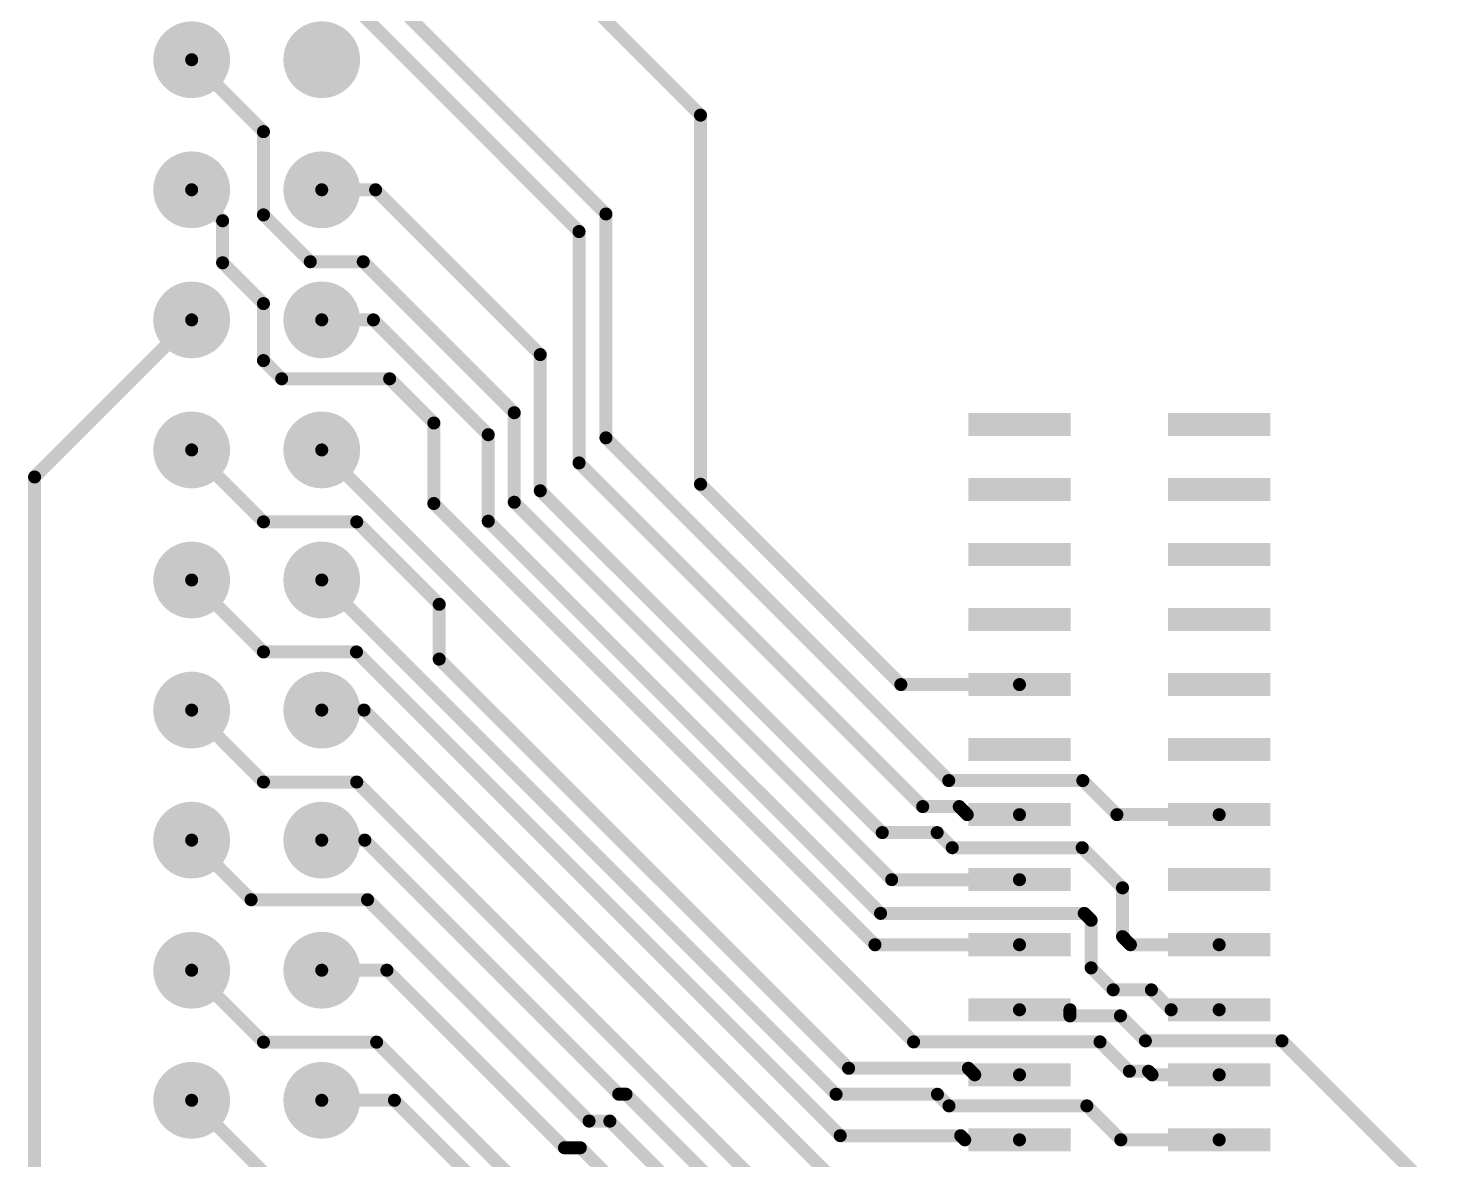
# Model space of a CAD drawing. Header units: inches. Extents: x 2.54 to 5.78, y 1.06 to 9.17.
# Drawn here: x 2.539 to 3.616, y 3.513 to 4.384 of the extents above; entities that cross this region are included whole.
import ezdxf

# ---------------------------------------------------------------- set-up
doc = ezdxf.new("R2010")
doc.units = ezdxf.units.IN
doc.header["$MEASUREMENT"] = 0
for name, color, linetype in [('Multi-Layer', 9, 'Continuous'), ('Pad Holes', 156, 'Continuous'), ('Top Layer', 1, 'Continuous')]:
    doc.layers.add(name, color=color, linetype=linetype)

# ---------------------------------------------------------------- blocks, each defined once
blk = doc.blocks.new('HDR2X20_11')
at = {"layer": 'Multi-Layer'}
h = blk.add_hatch(color=9, dxfattribs=at)
edge = h.paths.add_edge_path()
edge.add_arc((0.4, 0.1), 0.0295, 0, 360)
h = blk.add_hatch(color=9, dxfattribs=at)
edge = h.paths.add_edge_path()
edge.add_arc((0.5, 0.1), 0.0295, 0, 360)
h = blk.add_hatch(color=9, dxfattribs=at)
edge = h.paths.add_edge_path()
edge.add_arc((0.6, 0.1), 0.0295, 0, 360)
h = blk.add_hatch(color=9, dxfattribs=at)
edge = h.paths.add_edge_path()
edge.add_arc((0.7, 0.1), 0.0295, 0, 360)
h = blk.add_hatch(color=9, dxfattribs=at)
edge = h.paths.add_edge_path()
edge.add_arc((0.8, 0.1), 0.0295, 0, 360)
h = blk.add_hatch(color=9, dxfattribs=at)
edge = h.paths.add_edge_path()
edge.add_arc((0.9, 0.1), 0.0295, 0, 360)
h = blk.add_hatch(color=9, dxfattribs=at)
edge = h.paths.add_edge_path()
edge.add_arc((1, 0.1), 0.0295, 0, 360)
h = blk.add_hatch(color=9, dxfattribs=at)
edge = h.paths.add_edge_path()
edge.add_arc((1.1, 0.1), 0.0295, 0, 360)
h = blk.add_hatch(color=9, dxfattribs=at)
edge = h.paths.add_edge_path()
edge.add_arc((1.2, 0.1), 0.0295, 0, 360)
h = blk.add_hatch(color=9, dxfattribs=at)
edge = h.paths.add_edge_path()
edge.add_arc((0.4, 0), 0.0295, 0, 360)
h = blk.add_hatch(color=9, dxfattribs=at)
edge = h.paths.add_edge_path()
edge.add_arc((0.5, 0), 0.0295, 0, 360)
h = blk.add_hatch(color=9, dxfattribs=at)
edge = h.paths.add_edge_path()
edge.add_arc((0.6, 0), 0.0295, 0, 360)
h = blk.add_hatch(color=9, dxfattribs=at)
edge = h.paths.add_edge_path()
edge.add_arc((0.7, 0), 0.0295, 0, 360)
h = blk.add_hatch(color=9, dxfattribs=at)
edge = h.paths.add_edge_path()
edge.add_arc((0.8, 0), 0.0295, 0, 360)
h = blk.add_hatch(color=9, dxfattribs=at)
edge = h.paths.add_edge_path()
edge.add_arc((0.9, 0), 0.0295, 0, 360)
h = blk.add_hatch(color=9, dxfattribs=at)
edge = h.paths.add_edge_path()
edge.add_arc((1, 0), 0.0295, 0, 360)
h = blk.add_hatch(color=9, dxfattribs=at)
edge = h.paths.add_edge_path()
edge.add_arc((1.1, 0), 0.0295, 0, 360)
h = blk.add_hatch(color=9, dxfattribs=at)
edge = h.paths.add_edge_path()
edge.add_arc((1.2, 0), 0.0295, 0, 360)
at = {"layer": 'Pad Holes'}
h = blk.add_hatch(color=7, dxfattribs=at)
edge = h.paths.add_edge_path()
edge.add_arc((0.4, 0.1), 0.0177, 0, 360)
h = blk.add_hatch(color=7, dxfattribs=at)
edge = h.paths.add_edge_path()
edge.add_arc((0.5, 0.1), 0.0177, 0, 360)
h = blk.add_hatch(color=7, dxfattribs=at)
edge = h.paths.add_edge_path()
edge.add_arc((0.6, 0.1), 0.0177, 0, 360)
h = blk.add_hatch(color=7, dxfattribs=at)
edge = h.paths.add_edge_path()
edge.add_arc((0.7, 0.1), 0.0177, 0, 360)
h = blk.add_hatch(color=7, dxfattribs=at)
edge = h.paths.add_edge_path()
edge.add_arc((0.8, 0.1), 0.0177, 0, 360)
h = blk.add_hatch(color=7, dxfattribs=at)
edge = h.paths.add_edge_path()
edge.add_arc((0.9, 0.1), 0.0177, 0, 360)
h = blk.add_hatch(color=7, dxfattribs=at)
edge = h.paths.add_edge_path()
edge.add_arc((1, 0.1), 0.0177, 0, 360)
h = blk.add_hatch(color=7, dxfattribs=at)
edge = h.paths.add_edge_path()
edge.add_arc((1.1, 0.1), 0.0177, 0, 360)
h = blk.add_hatch(color=7, dxfattribs=at)
edge = h.paths.add_edge_path()
edge.add_arc((1.2, 0.1), 0.0177, 0, 360)
h = blk.add_hatch(color=7, dxfattribs=at)
edge = h.paths.add_edge_path()
edge.add_arc((0.4, 0), 0.0177, 0, 360)
h = blk.add_hatch(color=7, dxfattribs=at)
edge = h.paths.add_edge_path()
edge.add_arc((0.5, 0), 0.0177, 0, 360)
h = blk.add_hatch(color=7, dxfattribs=at)
edge = h.paths.add_edge_path()
edge.add_arc((0.6, 0), 0.0177, 0, 360)
h = blk.add_hatch(color=7, dxfattribs=at)
edge = h.paths.add_edge_path()
edge.add_arc((0.7, 0), 0.0177, 0, 360)
h = blk.add_hatch(color=7, dxfattribs=at)
edge = h.paths.add_edge_path()
edge.add_arc((0.8, 0), 0.0177, 0, 360)
h = blk.add_hatch(color=7, dxfattribs=at)
edge = h.paths.add_edge_path()
edge.add_arc((0.9, 0), 0.0177, 0, 360)
h = blk.add_hatch(color=7, dxfattribs=at)
edge = h.paths.add_edge_path()
edge.add_arc((1, 0), 0.0177, 0, 360)
h = blk.add_hatch(color=7, dxfattribs=at)
edge = h.paths.add_edge_path()
edge.add_arc((1.1, 0), 0.0177, 0, 360)
h = blk.add_hatch(color=7, dxfattribs=at)
edge = h.paths.add_edge_path()
edge.add_arc((1.2, 0), 0.0177, 0, 360)
at = {"layer": 'Top Layer'}
h = blk.add_hatch(color=1, dxfattribs=at)
edge = h.paths.add_edge_path()
edge.add_arc((0.4, 0.1), 0.0295, 0, 360)
h = blk.add_hatch(color=1, dxfattribs=at)
edge = h.paths.add_edge_path()
edge.add_arc((0.5, 0.1), 0.0295, 0, 360)
h = blk.add_hatch(color=1, dxfattribs=at)
edge = h.paths.add_edge_path()
edge.add_arc((0.6, 0.1), 0.0295, 0, 360)
h = blk.add_hatch(color=1, dxfattribs=at)
edge = h.paths.add_edge_path()
edge.add_arc((0.7, 0.1), 0.0295, 0, 360)
h = blk.add_hatch(color=1, dxfattribs=at)
edge = h.paths.add_edge_path()
edge.add_arc((0.8, 0.1), 0.0295, 0, 360)
h = blk.add_hatch(color=1, dxfattribs=at)
edge = h.paths.add_edge_path()
edge.add_arc((0.9, 0.1), 0.0295, 0, 360)
h = blk.add_hatch(color=1, dxfattribs=at)
edge = h.paths.add_edge_path()
edge.add_arc((1, 0.1), 0.0295, 0, 360)
h = blk.add_hatch(color=1, dxfattribs=at)
edge = h.paths.add_edge_path()
edge.add_arc((1.1, 0.1), 0.0295, 0, 360)
h = blk.add_hatch(color=1, dxfattribs=at)
edge = h.paths.add_edge_path()
edge.add_arc((1.2, 0.1), 0.0295, 0, 360)
h = blk.add_hatch(color=1, dxfattribs=at)
edge = h.paths.add_edge_path()
edge.add_arc((0.4, 0), 0.0295, 0, 360)
h = blk.add_hatch(color=1, dxfattribs=at)
edge = h.paths.add_edge_path()
edge.add_arc((0.5, 0), 0.0295, 0, 360)
h = blk.add_hatch(color=1, dxfattribs=at)
edge = h.paths.add_edge_path()
edge.add_arc((0.6, 0), 0.0295, 0, 360)
h = blk.add_hatch(color=1, dxfattribs=at)
edge = h.paths.add_edge_path()
edge.add_arc((0.7, 0), 0.0295, 0, 360)
h = blk.add_hatch(color=1, dxfattribs=at)
edge = h.paths.add_edge_path()
edge.add_arc((0.8, 0), 0.0295, 0, 360)
h = blk.add_hatch(color=1, dxfattribs=at)
edge = h.paths.add_edge_path()
edge.add_arc((0.9, 0), 0.0295, 0, 360)
h = blk.add_hatch(color=1, dxfattribs=at)
edge = h.paths.add_edge_path()
edge.add_arc((1, 0), 0.0295, 0, 360)
h = blk.add_hatch(color=1, dxfattribs=at)
edge = h.paths.add_edge_path()
edge.add_arc((1.1, 0), 0.0295, 0, 360)
h = blk.add_hatch(color=1, dxfattribs=at)
edge = h.paths.add_edge_path()
edge.add_arc((1.2, 0), 0.0295, 0, 360)
blk = doc.blocks.new('H_____2_20______16')
at = {"layer": 'Top Layer'}
for points in [[(-0.116, 0.4577), (-0.116, 0.4754), (-0.0373, 0.4754), (-0.0373, 0.4577)], [(0.0375, 0.4577), (0.0375, 0.4754), (0.1163, 0.4754), (0.1163, 0.4577)], [(-0.116, 0.4077), (-0.116, 0.4254), (-0.0373, 0.4254), (-0.0373, 0.4077)], [(0.0375, 0.4077), (0.0375, 0.4254), (0.1163, 0.4254), (0.1163, 0.4077)], [(-0.116, 0.3577), (-0.116, 0.3754), (-0.0373, 0.3754), (-0.0373, 0.3577)], [(0.0375, 0.3577), (0.0375, 0.3754), (0.1163, 0.3754), (0.1163, 0.3577)], [(-0.116, 0.3077), (-0.116, 0.3254), (-0.0373, 0.3254), (-0.0373, 0.3077)], [(0.0375, 0.3077), (0.0375, 0.3254), (0.1163, 0.3254), (0.1163, 0.3077)], [(-0.116, 0.2577), (-0.116, 0.2754), (-0.0373, 0.2754), (-0.0373, 0.2577)], [(0.0375, 0.2577), (0.0375, 0.2754), (0.1163, 0.2754), (0.1163, 0.2577)], [(-0.116, 0.2077), (-0.116, 0.2254), (-0.0373, 0.2254), (-0.0373, 0.2077)], [(0.0375, 0.2077), (0.0375, 0.2254), (0.1163, 0.2254), (0.1163, 0.2077)], [(-0.116, 0.1577), (-0.116, 0.1754), (-0.0373, 0.1754), (-0.0373, 0.1577)], [(0.0375, 0.1577), (0.0375, 0.1754), (0.1163, 0.1754), (0.1163, 0.1577)], [(-0.116, 0.1077), (-0.116, 0.1254), (-0.0373, 0.1254), (-0.0373, 0.1077)], [(0.0375, 0.1077), (0.0375, 0.1254), (0.1163, 0.1254), (0.1163, 0.1077)], [(-0.116, 0.0577), (-0.116, 0.0754), (-0.0373, 0.0754), (-0.0373, 0.0577)], [(0.0375, 0.0577), (0.0375, 0.0754), (0.1163, 0.0754), (0.1163, 0.0577)], [(-0.116, 0.0077), (-0.116, 0.0254), (-0.0373, 0.0254), (-0.0373, 0.0077)], [(0.0375, 0.0077), (0.0375, 0.0254), (0.1163, 0.0254), (0.1163, 0.0077)], [(-0.116, -0.0423), (-0.116, -0.0246), (-0.0373, -0.0246), (-0.0373, -0.0423)], [(0.0375, -0.0423), (0.0375, -0.0246), (0.1163, -0.0246), (0.1163, -0.0423)], [(-0.116, -0.0923), (-0.116, -0.0746), (-0.0373, -0.0746), (-0.0373, -0.0923)], [(0.0375, -0.0923), (0.0375, -0.0746), (0.1163, -0.0746), (0.1163, -0.0923)], [(-0.116, -0.1423), (-0.116, -0.1246), (-0.0373, -0.1246), (-0.0373, -0.1423)], [(0.0375, -0.1423), (0.0375, -0.1246), (0.1163, -0.1246), (0.1163, -0.1423)], [(-0.116, -0.1923), (-0.116, -0.1746), (-0.0373, -0.1746), (-0.0373, -0.1923)], [(0.0375, -0.1923), (0.0375, -0.1746), (0.1163, -0.1746), (0.1163, -0.1923)], [(-0.116, -0.2423), (-0.116, -0.2246), (-0.0373, -0.2246), (-0.0373, -0.2423)], [(0.0375, -0.2423), (0.0375, -0.2246), (0.1163, -0.2246), (0.1163, -0.2423)], [(-0.116, -0.2923), (-0.116, -0.2746), (-0.0373, -0.2746), (-0.0373, -0.2923)], [(0.0375, -0.2923), (0.0375, -0.2746), (0.1163, -0.2746), (0.1163, -0.2923)], [(-0.116, -0.3423), (-0.116, -0.3246), (-0.0373, -0.3246), (-0.0373, -0.3423)], [(0.0375, -0.3423), (0.0375, -0.3246), (0.1163, -0.3246), (0.1163, -0.3423)], [(-0.116, -0.3923), (-0.116, -0.3746), (-0.0373, -0.3746), (-0.0373, -0.3923)], [(0.0375, -0.3923), (0.0375, -0.3746), (0.1163, -0.3746), (0.1163, -0.3923)], [(-0.116, -0.4423), (-0.116, -0.4246), (-0.0373, -0.4246), (-0.0373, -0.4423)], [(0.0375, -0.4423), (0.0375, -0.4246), (0.1163, -0.4246), (0.1163, -0.4423)], [(-0.116, -0.4923), (-0.116, -0.4746), (-0.0373, -0.4746), (-0.0373, -0.4923)], [(0.0375, -0.4923), (0.0375, -0.4746), (0.1163, -0.4746), (0.1163, -0.4923)]]:
    blk.add_hatch(color=1, dxfattribs=at).paths.add_polyline_path(points)

msp = doc.modelspace()

# ---------------------------------------------------------------- linework, layer by layer
at = {"layer": 'Top Layer'}
for points in [[(2.8637, 4.509, 0.01, 0.01, 0), (3.056, 4.3167, 0.01, 0.01, 0)], [(2.7648, 4.4593, 0.01, 0.01, 0), (2.9833, 4.2407, 0.01, 0.01, 0)], [(2.7818, 4.4081, 0.01, 0.01, 0), (2.9626, 4.2272, 0.01, 0.01, 0)], [(2.6648, 4.3593, 0.01, 0.01, 0), (2.72, 4.304, 0.01, 0.01, 0)], [(3.056, 4.0329, 0.01, 0.01, 0), (3.056, 4.3167, 0.01, 0.01, 0)], [(2.72, 4.24, 0.01, 0.01, 0), (2.72, 4.304, 0.01, 0.01, 0)], [(2.6648, 4.2593, 0.01, 0.01, 0), (2.6886, 4.2355, 0.01, 0.01, 0)], [(2.7648, 4.2593, 0.01, 0.01, 0), (2.8062, 4.2593, 0.01, 0.01, 0)], [(2.8062, 4.2593, 0.01, 0.01, 0), (2.9328, 4.1326, 0.01, 0.01, 0)], [(2.72, 4.24, 0.01, 0.01, 0), (2.756, 4.204, 0.01, 0.01, 0)], [(2.9833, 4.0686, 0.01, 0.01, 0), (2.9833, 4.2407, 0.01, 0.01, 0)], [(2.6886, 4.2032, 0.01, 0.01, 0), (2.6886, 4.2355, 0.01, 0.01, 0)], [(2.9626, 4.0493, 0.01, 0.01, 0), (2.9626, 4.2272, 0.01, 0.01, 0)], [(2.6886, 4.2032, 0.01, 0.01, 0), (2.72, 4.1718, 0.01, 0.01, 0)], [(2.756, 4.204, 0.01, 0.01, 0), (2.7967, 4.204, 0.01, 0.01, 0)], [(2.7967, 4.204, 0.01, 0.01, 0), (2.9128, 4.0879, 0.01, 0.01, 0)], [(2.72, 4.128, 0.01, 0.01, 0), (2.72, 4.1718, 0.01, 0.01, 0)], [(2.544, 4.0385, 0.01, 0.01, 0), (2.6648, 4.1593, 0.01, 0.01, 0)], [(2.7648, 4.1593, 0.01, 0.01, 0), (2.8045, 4.1593, 0.01, 0.01, 0)], [(2.8045, 4.1593, 0.01, 0.01, 0), (2.8928, 4.071, 0.01, 0.01, 0)], [(2.9328, 4.0279, 0.01, 0.01, 0), (2.9328, 4.1326, 0.01, 0.01, 0)], [(2.72, 4.128, 0.01, 0.01, 0), (2.734, 4.114, 0.01, 0.01, 0)], [(2.734, 4.114, 0.01, 0.01, 0), (2.817, 4.114, 0.01, 0.01, 0)], [(2.817, 4.114, 0.01, 0.01, 0), (2.851, 4.08, 0.01, 0.01, 0)], [(2.9128, 4.0191, 0.01, 0.01, 0), (2.9128, 4.0879, 0.01, 0.01, 0)], [(2.851, 4.0181, 0.01, 0.01, 0), (2.851, 4.08, 0.01, 0.01, 0)], [(2.8928, 4.0045, 0.01, 0.01, 0), (2.8928, 4.071, 0.01, 0.01, 0)], [(2.9833, 4.0686, 0.01, 0.01, 0), (3.2468, 3.8051, 0.01, 0.01, 0)], [(2.6648, 4.0593, 0.01, 0.01, 0), (2.72, 4.004, 0.01, 0.01, 0)], [(2.7648, 4.0593, 0.01, 0.01, 0), (3.2198, 3.6042, 0.01, 0.01, 0)], [(2.9626, 4.0493, 0.01, 0.01, 0), (3.2268, 3.7851, 0.01, 0.01, 0)], [(2.544, 1.343, 0.01, 0.01, 0), (2.544, 4.0385, 0.01, 0.01, 0)], [(2.9328, 4.0279, 0.01, 0.01, 0), (3.1957, 3.7651, 0.01, 0.01, 0)], [(3.056, 4.0329, 0.01, 0.01, 0), (3.21, 3.8789, 0.01, 0.01, 0)], [(2.851, 4.0181, 0.01, 0.01, 0), (3.1901, 3.6789, 0.01, 0.01, 0)], [(2.9128, 4.0191, 0.01, 0.01, 0), (3.2029, 3.7289, 0.01, 0.01, 0)], [(2.72, 4.004, 0.01, 0.01, 0), (2.7917, 4.004, 0.01, 0.01, 0)], [(2.7917, 4.004, 0.01, 0.01, 0), (2.8551, 3.9406, 0.01, 0.01, 0)], [(2.8928, 4.0045, 0.01, 0.01, 0), (3.1944, 3.703, 0.01, 0.01, 0)], [(2.6648, 3.9593, 0.01, 0.01, 0), (2.72, 3.904, 0.01, 0.01, 0)], [(2.7648, 3.9593, 0.01, 0.01, 0), (3.1602, 3.5639, 0.01, 0.01, 0)], [(2.8551, 3.8985, 0.01, 0.01, 0), (2.8551, 3.9406, 0.01, 0.01, 0)], [(2.72, 3.904, 0.01, 0.01, 0), (2.7915, 3.904, 0.01, 0.01, 0)], [(2.7915, 3.904, 0.01, 0.01, 0), (3.1634, 3.5321, 0.01, 0.01, 0)], [(2.8551, 3.8985, 0.01, 0.01, 0), (3.1698, 3.5839, 0.01, 0.01, 0)], [(3.21, 3.8789, 0.01, 0.01, 0), (3.3012, 3.8789, 0.01, 0.01, 0)], [(2.6648, 3.8593, 0.01, 0.01, 0), (2.72, 3.804, 0.01, 0.01, 0)], [(2.7648, 3.8593, 0.01, 0.01, 0), (2.7973, 3.8593, 0.01, 0.01, 0)], [(2.7973, 3.8593, 0.01, 0.01, 0), (3.1536, 3.503, 0.01, 0.01, 0)], [(2.72, 3.804, 0.01, 0.01, 0), (2.7917, 3.804, 0.01, 0.01, 0)], [(2.7917, 3.804, 0.01, 0.01, 0), (3.1168, 3.4789, 0.01, 0.01, 0)], [(3.2468, 3.8051, 0.01, 0.01, 0), (3.3499, 3.8051, 0.01, 0.01, 0)], [(3.3499, 3.8051, 0.01, 0.01, 0), (3.3761, 3.7789, 0.01, 0.01, 0)], [(3.2268, 3.7851, 0.01, 0.01, 0), (3.2549, 3.7851, 0.01, 0.01, 0)], [(3.2549, 3.7851, 0.01, 0.01, 0), (3.261, 3.7789, 0.01, 0.01, 0)], [(3.261, 3.7789, 0.01, 0.01, 0), (3.3012, 3.7789, 0.01, 0.01, 0)], [(3.3761, 3.7789, 0.01, 0.01, 0), (3.4547, 3.7789, 0.01, 0.01, 0)], [(3.1957, 3.7651, 0.01, 0.01, 0), (3.2379, 3.7651, 0.01, 0.01, 0)], [(3.2379, 3.7651, 0.01, 0.01, 0), (3.2495, 3.7535, 0.01, 0.01, 0)], [(2.6648, 3.7593, 0.01, 0.01, 0), (2.7105, 3.7135, 0.01, 0.01, 0)], [(2.7648, 3.7593, 0.01, 0.01, 0), (2.7979, 3.7593, 0.01, 0.01, 0)], [(2.7979, 3.7593, 0.01, 0.01, 0), (2.9931, 3.564, 0.01, 0.01, 0)], [(3.2495, 3.7535, 0.01, 0.01, 0), (3.3494, 3.7535, 0.01, 0.01, 0)], [(3.3494, 3.7535, 0.01, 0.01, 0), (3.3804, 3.7226, 0.01, 0.01, 0)], [(3.2029, 3.7289, 0.01, 0.01, 0), (3.3012, 3.7289, 0.01, 0.01, 0)], [(3.3804, 3.6851, 0.01, 0.01, 0), (3.3804, 3.7226, 0.01, 0.01, 0)], [(2.7105, 3.7135, 0.01, 0.01, 0), (2.8, 3.7135, 0.01, 0.01, 0)], [(2.8, 3.7135, 0.01, 0.01, 0), (2.9703, 3.5433, 0.01, 0.01, 0)], [(3.1944, 3.703, 0.01, 0.01, 0), (3.351, 3.703, 0.01, 0.01, 0)], [(3.351, 3.703, 0.01, 0.01, 0), (3.3563, 3.6977, 0.01, 0.01, 0)], [(3.3563, 3.6611, 0.01, 0.01, 0), (3.3563, 3.6977, 0.01, 0.01, 0)], [(3.1901, 3.6789, 0.01, 0.01, 0), (3.3012, 3.6789, 0.01, 0.01, 0)], [(3.3804, 3.6851, 0.01, 0.01, 0), (3.3865, 3.6789, 0.01, 0.01, 0)], [(3.3865, 3.6789, 0.01, 0.01, 0), (3.4547, 3.6789, 0.01, 0.01, 0)], [(2.6648, 3.6593, 0.01, 0.01, 0), (2.72, 3.604, 0.01, 0.01, 0)], [(2.7648, 3.6593, 0.01, 0.01, 0), (2.8149, 3.6593, 0.01, 0.01, 0)], [(2.8149, 3.6593, 0.01, 0.01, 0), (2.9514, 3.5228, 0.01, 0.01, 0)], [(3.3563, 3.6611, 0.01, 0.01, 0), (3.3732, 3.6442, 0.01, 0.01, 0)], [(3.3732, 3.6442, 0.01, 0.01, 0), (3.4026, 3.6442, 0.01, 0.01, 0)], [(3.4026, 3.6442, 0.01, 0.01, 0), (3.4178, 3.6289, 0.01, 0.01, 0)], [(3.3012, 3.6289, 0.01, 0.01, 0), (3.34, 3.6289, 0.01, 0.01, 0)], [(3.34, 3.6242, 0.01, 0.01, 0), (3.34, 3.6289, 0.01, 0.01, 0)], [(3.4178, 3.6289, 0.01, 0.01, 0), (3.4547, 3.6289, 0.01, 0.01, 0)], [(3.34, 3.6242, 0.01, 0.01, 0), (3.3788, 3.6242, 0.01, 0.01, 0)], [(3.3788, 3.6242, 0.01, 0.01, 0), (3.398, 3.605, 0.01, 0.01, 0)], [(2.72, 3.604, 0.01, 0.01, 0), (2.807, 3.604, 0.01, 0.01, 0)], [(2.807, 3.604, 0.01, 0.01, 0), (2.9082, 3.5028, 0.01, 0.01, 0)], [(3.2198, 3.6042, 0.01, 0.01, 0), (3.3631, 3.6042, 0.01, 0.01, 0)], [(3.3631, 3.6042, 0.01, 0.01, 0), (3.3857, 3.5816, 0.01, 0.01, 0)], [(3.398, 3.605, 0.01, 0.01, 0), (3.503, 3.605, 0.01, 0.01, 0)], [(3.503, 3.605, 0.01, 0.01, 0), (3.611, 3.497, 0.01, 0.01, 0)], [(3.1698, 3.5839, 0.01, 0.01, 0), (3.2619, 3.5839, 0.01, 0.01, 0)], [(3.2619, 3.5839, 0.01, 0.01, 0), (3.2668, 3.5789, 0.01, 0.01, 0)], [(3.3857, 3.5816, 0.01, 0.01, 0), (3.4004, 3.5816, 0.01, 0.01, 0)], [(3.4004, 3.5816, 0.01, 0.01, 0), (3.4031, 3.5789, 0.01, 0.01, 0)], [(3.2668, 3.5789, 0.01, 0.01, 0), (3.3012, 3.5789, 0.01, 0.01, 0)], [(3.4031, 3.5789, 0.01, 0.01, 0), (3.4547, 3.5789, 0.01, 0.01, 0)], [(2.9931, 3.564, 0.01, 0.01, 0), (2.9987, 3.564, 0.01, 0.01, 0)], [(2.9987, 3.564, 0.01, 0.01, 0), (3.1088, 3.4539, 0.01, 0.01, 0)], [(3.1602, 3.5639, 0.01, 0.01, 0), (3.2381, 3.5639, 0.01, 0.01, 0)], [(3.2381, 3.5639, 0.01, 0.01, 0), (3.247, 3.555, 0.01, 0.01, 0)], [(2.6648, 3.5593, 0.01, 0.01, 0), (2.72, 3.504, 0.01, 0.01, 0)], [(2.7648, 3.5593, 0.01, 0.01, 0), (2.8207, 3.5593, 0.01, 0.01, 0)], [(2.8207, 3.5593, 0.01, 0.01, 0), (2.913, 3.467, 0.01, 0.01, 0)], [(3.247, 3.555, 0.01, 0.01, 0), (3.353, 3.555, 0.01, 0.01, 0)], [(3.353, 3.555, 0.01, 0.01, 0), (3.3791, 3.5289, 0.01, 0.01, 0)], [(2.9703, 3.5433, 0.01, 0.01, 0), (2.9863, 3.5433, 0.01, 0.01, 0)], [(2.9863, 3.5433, 0.01, 0.01, 0), (3.1006, 3.4289, 0.01, 0.01, 0)], [(3.1634, 3.5321, 0.01, 0.01, 0), (3.256, 3.5321, 0.01, 0.01, 0)], [(3.256, 3.5321, 0.01, 0.01, 0), (3.2591, 3.5289, 0.01, 0.01, 0)], [(3.2591, 3.5289, 0.01, 0.01, 0), (3.3012, 3.5289, 0.01, 0.01, 0)], [(3.3791, 3.5289, 0.01, 0.01, 0), (3.4547, 3.5289, 0.01, 0.01, 0)], [(2.9514, 3.5228, 0.01, 0.01, 0), (2.9636, 3.5228, 0.01, 0.01, 0)], [(2.9636, 3.5228, 0.01, 0.01, 0), (3.0824, 3.404, 0.01, 0.01, 0)]]:
    msp.add_lwpolyline(points, format="xyseb", dxfattribs=at)
for points in [[(2.6623, 4.3593, 0.005, 0.005, 1), (2.6673, 4.3593, 0.005, 0.005, 1)], [(3.0535, 4.3167, 0.005, 0.005, 1), (3.0585, 4.3167, 0.005, 0.005, 1)], [(3.0535, 4.3167, 0.005, 0.005, 1), (3.0585, 4.3167, 0.005, 0.005, 1)], [(2.7175, 4.304, 0.005, 0.005, 1), (2.7225, 4.304, 0.005, 0.005, 1)], [(2.7175, 4.304, 0.005, 0.005, 1), (2.7225, 4.304, 0.005, 0.005, 1)], [(2.6623, 4.2593, 0.005, 0.005, 1), (2.6673, 4.2593, 0.005, 0.005, 1)], [(2.7623, 4.2593, 0.005, 0.005, 1), (2.7673, 4.2593, 0.005, 0.005, 1)], [(2.8037, 4.2593, 0.005, 0.005, 1), (2.8087, 4.2593, 0.005, 0.005, 1)], [(2.8037, 4.2593, 0.005, 0.005, 1), (2.8087, 4.2593, 0.005, 0.005, 1)], [(2.7175, 4.24, 0.005, 0.005, 1), (2.7225, 4.24, 0.005, 0.005, 1)], [(2.7175, 4.24, 0.005, 0.005, 1), (2.7225, 4.24, 0.005, 0.005, 1)], [(2.9808, 4.2407, 0.005, 0.005, 1), (2.9858, 4.2407, 0.005, 0.005, 1)], [(2.9808, 4.2407, 0.005, 0.005, 1), (2.9858, 4.2407, 0.005, 0.005, 1)], [(2.6861, 4.2355, 0.005, 0.005, 1), (2.6911, 4.2355, 0.005, 0.005, 1)], [(2.6861, 4.2355, 0.005, 0.005, 1), (2.6911, 4.2355, 0.005, 0.005, 1)], [(2.9601, 4.2272, 0.005, 0.005, 1), (2.9651, 4.2272, 0.005, 0.005, 1)], [(2.9601, 4.2272, 0.005, 0.005, 1), (2.9651, 4.2272, 0.005, 0.005, 1)], [(2.6861, 4.2032, 0.005, 0.005, 1), (2.6911, 4.2032, 0.005, 0.005, 1)], [(2.6861, 4.2032, 0.005, 0.005, 1), (2.6911, 4.2032, 0.005, 0.005, 1)], [(2.7535, 4.204, 0.005, 0.005, 1), (2.7585, 4.204, 0.005, 0.005, 1)], [(2.7535, 4.204, 0.005, 0.005, 1), (2.7585, 4.204, 0.005, 0.005, 1)], [(2.7942, 4.204, 0.005, 0.005, 1), (2.7992, 4.204, 0.005, 0.005, 1)], [(2.7942, 4.204, 0.005, 0.005, 1), (2.7992, 4.204, 0.005, 0.005, 1)], [(2.7175, 4.1718, 0.005, 0.005, 1), (2.7225, 4.1718, 0.005, 0.005, 1)], [(2.7175, 4.1718, 0.005, 0.005, 1), (2.7225, 4.1718, 0.005, 0.005, 1)], [(2.6623, 4.1593, 0.005, 0.005, 1), (2.6673, 4.1593, 0.005, 0.005, 1)], [(2.7623, 4.1593, 0.005, 0.005, 1), (2.7673, 4.1593, 0.005, 0.005, 1)], [(2.802, 4.1593, 0.005, 0.005, 1), (2.807, 4.1593, 0.005, 0.005, 1)], [(2.802, 4.1593, 0.005, 0.005, 1), (2.807, 4.1593, 0.005, 0.005, 1)], [(2.9303, 4.1326, 0.005, 0.005, 1), (2.9353, 4.1326, 0.005, 0.005, 1)], [(2.9303, 4.1326, 0.005, 0.005, 1), (2.9353, 4.1326, 0.005, 0.005, 1)], [(2.7175, 4.128, 0.005, 0.005, 1), (2.7225, 4.128, 0.005, 0.005, 1)], [(2.7175, 4.128, 0.005, 0.005, 1), (2.7225, 4.128, 0.005, 0.005, 1)], [(2.7315, 4.114, 0.005, 0.005, 1), (2.7365, 4.114, 0.005, 0.005, 1)], [(2.7315, 4.114, 0.005, 0.005, 1), (2.7365, 4.114, 0.005, 0.005, 1)], [(2.8145, 4.114, 0.005, 0.005, 1), (2.8195, 4.114, 0.005, 0.005, 1)], [(2.8145, 4.114, 0.005, 0.005, 1), (2.8195, 4.114, 0.005, 0.005, 1)], [(2.9103, 4.0879, 0.005, 0.005, 1), (2.9153, 4.0879, 0.005, 0.005, 1)], [(2.9103, 4.0879, 0.005, 0.005, 1), (2.9153, 4.0879, 0.005, 0.005, 1)], [(2.8485, 4.08, 0.005, 0.005, 1), (2.8535, 4.08, 0.005, 0.005, 1)], [(2.8485, 4.08, 0.005, 0.005, 1), (2.8535, 4.08, 0.005, 0.005, 1)], [(2.8903, 4.071, 0.005, 0.005, 1), (2.8953, 4.071, 0.005, 0.005, 1)], [(2.8903, 4.071, 0.005, 0.005, 1), (2.8953, 4.071, 0.005, 0.005, 1)], [(2.9808, 4.0686, 0.005, 0.005, 1), (2.9858, 4.0686, 0.005, 0.005, 1)], [(2.9808, 4.0686, 0.005, 0.005, 1), (2.9858, 4.0686, 0.005, 0.005, 1)], [(2.6623, 4.0593, 0.005, 0.005, 1), (2.6673, 4.0593, 0.005, 0.005, 1)], [(2.7623, 4.0593, 0.005, 0.005, 1), (2.7673, 4.0593, 0.005, 0.005, 1)], [(2.9601, 4.0493, 0.005, 0.005, 1), (2.9651, 4.0493, 0.005, 0.005, 1)], [(2.9601, 4.0493, 0.005, 0.005, 1), (2.9651, 4.0493, 0.005, 0.005, 1)], [(2.5415, 4.0385, 0.005, 0.005, 1), (2.5465, 4.0385, 0.005, 0.005, 1)], [(2.5415, 4.0385, 0.005, 0.005, 1), (2.5465, 4.0385, 0.005, 0.005, 1)], [(2.9303, 4.0279, 0.005, 0.005, 1), (2.9353, 4.0279, 0.005, 0.005, 1)], [(2.9303, 4.0279, 0.005, 0.005, 1), (2.9353, 4.0279, 0.005, 0.005, 1)], [(3.0535, 4.0329, 0.005, 0.005, 1), (3.0585, 4.0329, 0.005, 0.005, 1)], [(3.0535, 4.0329, 0.005, 0.005, 1), (3.0585, 4.0329, 0.005, 0.005, 1)], [(2.8485, 4.0181, 0.005, 0.005, 1), (2.8535, 4.0181, 0.005, 0.005, 1)], [(2.8485, 4.0181, 0.005, 0.005, 1), (2.8535, 4.0181, 0.005, 0.005, 1)], [(2.9103, 4.0191, 0.005, 0.005, 1), (2.9153, 4.0191, 0.005, 0.005, 1)], [(2.9103, 4.0191, 0.005, 0.005, 1), (2.9153, 4.0191, 0.005, 0.005, 1)], [(2.7175, 4.004, 0.005, 0.005, 1), (2.7225, 4.004, 0.005, 0.005, 1)], [(2.7175, 4.004, 0.005, 0.005, 1), (2.7225, 4.004, 0.005, 0.005, 1)], [(2.7892, 4.004, 0.005, 0.005, 1), (2.7942, 4.004, 0.005, 0.005, 1)], [(2.7892, 4.004, 0.005, 0.005, 1), (2.7942, 4.004, 0.005, 0.005, 1)], [(2.8903, 4.0045, 0.005, 0.005, 1), (2.8953, 4.0045, 0.005, 0.005, 1)], [(2.8903, 4.0045, 0.005, 0.005, 1), (2.8953, 4.0045, 0.005, 0.005, 1)], [(2.6623, 3.9593, 0.005, 0.005, 1), (2.6673, 3.9593, 0.005, 0.005, 1)], [(2.7623, 3.9593, 0.005, 0.005, 1), (2.7673, 3.9593, 0.005, 0.005, 1)], [(2.8526, 3.9406, 0.005, 0.005, 1), (2.8576, 3.9406, 0.005, 0.005, 1)], [(2.8526, 3.9406, 0.005, 0.005, 1), (2.8576, 3.9406, 0.005, 0.005, 1)], [(2.7175, 3.904, 0.005, 0.005, 1), (2.7225, 3.904, 0.005, 0.005, 1)], [(2.7175, 3.904, 0.005, 0.005, 1), (2.7225, 3.904, 0.005, 0.005, 1)], [(2.789, 3.904, 0.005, 0.005, 1), (2.794, 3.904, 0.005, 0.005, 1)], [(2.789, 3.904, 0.005, 0.005, 1), (2.794, 3.904, 0.005, 0.005, 1)], [(2.8526, 3.8985, 0.005, 0.005, 1), (2.8576, 3.8985, 0.005, 0.005, 1)], [(2.8526, 3.8985, 0.005, 0.005, 1), (2.8576, 3.8985, 0.005, 0.005, 1)], [(3.2075, 3.8789, 0.005, 0.005, 1), (3.2125, 3.8789, 0.005, 0.005, 1)], [(3.2075, 3.8789, 0.005, 0.005, 1), (3.2125, 3.8789, 0.005, 0.005, 1)], [(3.2987, 3.8789, 0.005, 0.005, 1), (3.3037, 3.8789, 0.005, 0.005, 1)], [(2.6623, 3.8593, 0.005, 0.005, 1), (2.6673, 3.8593, 0.005, 0.005, 1)], [(2.7623, 3.8593, 0.005, 0.005, 1), (2.7673, 3.8593, 0.005, 0.005, 1)], [(2.7948, 3.8593, 0.005, 0.005, 1), (2.7998, 3.8593, 0.005, 0.005, 1)], [(2.7948, 3.8593, 0.005, 0.005, 1), (2.7998, 3.8593, 0.005, 0.005, 1)], [(2.7175, 3.804, 0.005, 0.005, 1), (2.7225, 3.804, 0.005, 0.005, 1)], [(2.7175, 3.804, 0.005, 0.005, 1), (2.7225, 3.804, 0.005, 0.005, 1)], [(2.7892, 3.804, 0.005, 0.005, 1), (2.7942, 3.804, 0.005, 0.005, 1)], [(2.7892, 3.804, 0.005, 0.005, 1), (2.7942, 3.804, 0.005, 0.005, 1)], [(3.2443, 3.8051, 0.005, 0.005, 1), (3.2493, 3.8051, 0.005, 0.005, 1)], [(3.2443, 3.8051, 0.005, 0.005, 1), (3.2493, 3.8051, 0.005, 0.005, 1)], [(3.3474, 3.8051, 0.005, 0.005, 1), (3.3524, 3.8051, 0.005, 0.005, 1)], [(3.3474, 3.8051, 0.005, 0.005, 1), (3.3524, 3.8051, 0.005, 0.005, 1)], [(3.2243, 3.7851, 0.005, 0.005, 1), (3.2293, 3.7851, 0.005, 0.005, 1)], [(3.2243, 3.7851, 0.005, 0.005, 1), (3.2293, 3.7851, 0.005, 0.005, 1)], [(3.2524, 3.7851, 0.005, 0.005, 1), (3.2574, 3.7851, 0.005, 0.005, 1)], [(3.2524, 3.7851, 0.005, 0.005, 1), (3.2574, 3.7851, 0.005, 0.005, 1)], [(3.2585, 3.7789, 0.005, 0.005, 1), (3.2635, 3.7789, 0.005, 0.005, 1)], [(3.2585, 3.7789, 0.005, 0.005, 1), (3.2635, 3.7789, 0.005, 0.005, 1)], [(3.2987, 3.7789, 0.005, 0.005, 1), (3.3037, 3.7789, 0.005, 0.005, 1)], [(3.3736, 3.7789, 0.005, 0.005, 1), (3.3786, 3.7789, 0.005, 0.005, 1)], [(3.3736, 3.7789, 0.005, 0.005, 1), (3.3786, 3.7789, 0.005, 0.005, 1)], [(3.4522, 3.7789, 0.005, 0.005, 1), (3.4572, 3.7789, 0.005, 0.005, 1)], [(3.1932, 3.7651, 0.005, 0.005, 1), (3.1982, 3.7651, 0.005, 0.005, 1)], [(3.1932, 3.7651, 0.005, 0.005, 1), (3.1982, 3.7651, 0.005, 0.005, 1)], [(3.2354, 3.7651, 0.005, 0.005, 1), (3.2404, 3.7651, 0.005, 0.005, 1)], [(3.2354, 3.7651, 0.005, 0.005, 1), (3.2404, 3.7651, 0.005, 0.005, 1)], [(2.6623, 3.7593, 0.005, 0.005, 1), (2.6673, 3.7593, 0.005, 0.005, 1)], [(2.7623, 3.7593, 0.005, 0.005, 1), (2.7673, 3.7593, 0.005, 0.005, 1)], [(2.7954, 3.7593, 0.005, 0.005, 1), (2.8004, 3.7593, 0.005, 0.005, 1)], [(2.7954, 3.7593, 0.005, 0.005, 1), (2.8004, 3.7593, 0.005, 0.005, 1)], [(3.247, 3.7535, 0.005, 0.005, 1), (3.252, 3.7535, 0.005, 0.005, 1)], [(3.247, 3.7535, 0.005, 0.005, 1), (3.252, 3.7535, 0.005, 0.005, 1)], [(3.3469, 3.7535, 0.005, 0.005, 1), (3.3519, 3.7535, 0.005, 0.005, 1)], [(3.3469, 3.7535, 0.005, 0.005, 1), (3.3519, 3.7535, 0.005, 0.005, 1)], [(3.2005, 3.7289, 0.005, 0.005, 1), (3.2054, 3.7289, 0.005, 0.005, 1)], [(3.2005, 3.7289, 0.005, 0.005, 1), (3.2054, 3.7289, 0.005, 0.005, 1)], [(3.2987, 3.7289, 0.005, 0.005, 1), (3.3037, 3.7289, 0.005, 0.005, 1)], [(3.3779, 3.7226, 0.005, 0.005, 1), (3.3829, 3.7226, 0.005, 0.005, 1)], [(3.3779, 3.7226, 0.005, 0.005, 1), (3.3829, 3.7226, 0.005, 0.005, 1)], [(2.708, 3.7135, 0.005, 0.005, 1), (2.713, 3.7135, 0.005, 0.005, 1)], [(2.708, 3.7135, 0.005, 0.005, 1), (2.713, 3.7135, 0.005, 0.005, 1)], [(2.7975, 3.7135, 0.005, 0.005, 1), (2.8025, 3.7135, 0.005, 0.005, 1)], [(2.7975, 3.7135, 0.005, 0.005, 1), (2.8025, 3.7135, 0.005, 0.005, 1)], [(3.1919, 3.703, 0.005, 0.005, 1), (3.1969, 3.703, 0.005, 0.005, 1)], [(3.1919, 3.703, 0.005, 0.005, 1), (3.1969, 3.703, 0.005, 0.005, 1)], [(3.3485, 3.703, 0.005, 0.005, 1), (3.3535, 3.703, 0.005, 0.005, 1)], [(3.3485, 3.703, 0.005, 0.005, 1), (3.3535, 3.703, 0.005, 0.005, 1)], [(3.3538, 3.6977, 0.005, 0.005, 1), (3.3588, 3.6977, 0.005, 0.005, 1)], [(3.3538, 3.6977, 0.005, 0.005, 1), (3.3588, 3.6977, 0.005, 0.005, 1)], [(3.1876, 3.6789, 0.005, 0.005, 1), (3.1926, 3.6789, 0.005, 0.005, 1)], [(3.1876, 3.6789, 0.005, 0.005, 1), (3.1926, 3.6789, 0.005, 0.005, 1)], [(3.2987, 3.6789, 0.005, 0.005, 1), (3.3037, 3.6789, 0.005, 0.005, 1)], [(3.3779, 3.6851, 0.005, 0.005, 1), (3.3829, 3.6851, 0.005, 0.005, 1)], [(3.3779, 3.6851, 0.005, 0.005, 1), (3.3829, 3.6851, 0.005, 0.005, 1)], [(3.384, 3.6789, 0.005, 0.005, 1), (3.389, 3.6789, 0.005, 0.005, 1)], [(3.384, 3.6789, 0.005, 0.005, 1), (3.389, 3.6789, 0.005, 0.005, 1)], [(3.4522, 3.6789, 0.005, 0.005, 1), (3.4572, 3.6789, 0.005, 0.005, 1)], [(2.6623, 3.6593, 0.005, 0.005, 1), (2.6673, 3.6593, 0.005, 0.005, 1)], [(2.7623, 3.6593, 0.005, 0.005, 1), (2.7673, 3.6593, 0.005, 0.005, 1)], [(2.8124, 3.6593, 0.005, 0.005, 1), (2.8174, 3.6593, 0.005, 0.005, 1)], [(2.8124, 3.6593, 0.005, 0.005, 1), (2.8174, 3.6593, 0.005, 0.005, 1)], [(3.3538, 3.6611, 0.005, 0.005, 1), (3.3588, 3.6611, 0.005, 0.005, 1)], [(3.3538, 3.6611, 0.005, 0.005, 1), (3.3588, 3.6611, 0.005, 0.005, 1)], [(3.3707, 3.6442, 0.005, 0.005, 1), (3.3757, 3.6442, 0.005, 0.005, 1)], [(3.3707, 3.6442, 0.005, 0.005, 1), (3.3757, 3.6442, 0.005, 0.005, 1)], [(3.4001, 3.6442, 0.005, 0.005, 1), (3.4051, 3.6442, 0.005, 0.005, 1)], [(3.4001, 3.6442, 0.005, 0.005, 1), (3.4051, 3.6442, 0.005, 0.005, 1)], [(3.2987, 3.6289, 0.005, 0.005, 1), (3.3037, 3.6289, 0.005, 0.005, 1)], [(3.3375, 3.6289, 0.005, 0.005, 1), (3.3425, 3.6289, 0.005, 0.005, 1)], [(3.3375, 3.6289, 0.005, 0.005, 1), (3.3425, 3.6289, 0.005, 0.005, 1)], [(3.4153, 3.6289, 0.005, 0.005, 1), (3.4203, 3.6289, 0.005, 0.005, 1)], [(3.4153, 3.6289, 0.005, 0.005, 1), (3.4203, 3.6289, 0.005, 0.005, 1)], [(3.4522, 3.6289, 0.005, 0.005, 1), (3.4572, 3.6289, 0.005, 0.005, 1)], [(3.3375, 3.6242, 0.005, 0.005, 1), (3.3425, 3.6242, 0.005, 0.005, 1)], [(3.3375, 3.6242, 0.005, 0.005, 1), (3.3425, 3.6242, 0.005, 0.005, 1)], [(3.3763, 3.6242, 0.005, 0.005, 1), (3.3813, 3.6242, 0.005, 0.005, 1)], [(3.3763, 3.6242, 0.005, 0.005, 1), (3.3813, 3.6242, 0.005, 0.005, 1)], [(2.7175, 3.604, 0.005, 0.005, 1), (2.7225, 3.604, 0.005, 0.005, 1)], [(2.7175, 3.604, 0.005, 0.005, 1), (2.7225, 3.604, 0.005, 0.005, 1)], [(2.8045, 3.604, 0.005, 0.005, 1), (2.8095, 3.604, 0.005, 0.005, 1)], [(2.8045, 3.604, 0.005, 0.005, 1), (2.8095, 3.604, 0.005, 0.005, 1)], [(3.2173, 3.6042, 0.005, 0.005, 1), (3.2223, 3.6042, 0.005, 0.005, 1)], [(3.2173, 3.6042, 0.005, 0.005, 1), (3.2223, 3.6042, 0.005, 0.005, 1)], [(3.3606, 3.6042, 0.005, 0.005, 1), (3.3656, 3.6042, 0.005, 0.005, 1)], [(3.3606, 3.6042, 0.005, 0.005, 1), (3.3656, 3.6042, 0.005, 0.005, 1)], [(3.3955, 3.605, 0.005, 0.005, 1), (3.4005, 3.605, 0.005, 0.005, 1)], [(3.3955, 3.605, 0.005, 0.005, 1), (3.4005, 3.605, 0.005, 0.005, 1)], [(3.5005, 3.605, 0.005, 0.005, 1), (3.5055, 3.605, 0.005, 0.005, 1)], [(3.5005, 3.605, 0.005, 0.005, 1), (3.5055, 3.605, 0.005, 0.005, 1)], [(3.1673, 3.5839, 0.005, 0.005, 1), (3.1723, 3.5839, 0.005, 0.005, 1)], [(3.1673, 3.5839, 0.005, 0.005, 1), (3.1723, 3.5839, 0.005, 0.005, 1)], [(3.2594, 3.5839, 0.005, 0.005, 1), (3.2644, 3.5839, 0.005, 0.005, 1)], [(3.2594, 3.5839, 0.005, 0.005, 1), (3.2644, 3.5839, 0.005, 0.005, 1)], [(3.3832, 3.5816, 0.005, 0.005, 1), (3.3882, 3.5816, 0.005, 0.005, 1)], [(3.3832, 3.5816, 0.005, 0.005, 1), (3.3882, 3.5816, 0.005, 0.005, 1)], [(3.3979, 3.5816, 0.005, 0.005, 1), (3.4029, 3.5816, 0.005, 0.005, 1)], [(3.3979, 3.5816, 0.005, 0.005, 1), (3.4029, 3.5816, 0.005, 0.005, 1)], [(3.2643, 3.5789, 0.005, 0.005, 1), (3.2693, 3.5789, 0.005, 0.005, 1)], [(3.2643, 3.5789, 0.005, 0.005, 1), (3.2693, 3.5789, 0.005, 0.005, 1)], [(3.2987, 3.5789, 0.005, 0.005, 1), (3.3037, 3.5789, 0.005, 0.005, 1)], [(3.4006, 3.5789, 0.005, 0.005, 1), (3.4056, 3.5789, 0.005, 0.005, 1)], [(3.4006, 3.5789, 0.005, 0.005, 1), (3.4056, 3.5789, 0.005, 0.005, 1)], [(3.4522, 3.5789, 0.005, 0.005, 1), (3.4572, 3.5789, 0.005, 0.005, 1)], [(2.9906, 3.564, 0.005, 0.005, 1), (2.9956, 3.564, 0.005, 0.005, 1)], [(2.9906, 3.564, 0.005, 0.005, 1), (2.9956, 3.564, 0.005, 0.005, 1)], [(2.9962, 3.564, 0.005, 0.005, 1), (3.0012, 3.564, 0.005, 0.005, 1)], [(2.9962, 3.564, 0.005, 0.005, 1), (3.0012, 3.564, 0.005, 0.005, 1)], [(3.1577, 3.5639, 0.005, 0.005, 1), (3.1627, 3.5639, 0.005, 0.005, 1)], [(3.1577, 3.5639, 0.005, 0.005, 1), (3.1627, 3.5639, 0.005, 0.005, 1)], [(3.2356, 3.5639, 0.005, 0.005, 1), (3.2406, 3.5639, 0.005, 0.005, 1)], [(3.2356, 3.5639, 0.005, 0.005, 1), (3.2406, 3.5639, 0.005, 0.005, 1)], [(2.6623, 3.5593, 0.005, 0.005, 1), (2.6673, 3.5593, 0.005, 0.005, 1)], [(2.7623, 3.5593, 0.005, 0.005, 1), (2.7673, 3.5593, 0.005, 0.005, 1)], [(2.8182, 3.5593, 0.005, 0.005, 1), (2.8232, 3.5593, 0.005, 0.005, 1)], [(2.8182, 3.5593, 0.005, 0.005, 1), (2.8232, 3.5593, 0.005, 0.005, 1)], [(3.2445, 3.555, 0.005, 0.005, 1), (3.2495, 3.555, 0.005, 0.005, 1)], [(3.2445, 3.555, 0.005, 0.005, 1), (3.2495, 3.555, 0.005, 0.005, 1)], [(3.3505, 3.555, 0.005, 0.005, 1), (3.3555, 3.555, 0.005, 0.005, 1)], [(3.3505, 3.555, 0.005, 0.005, 1), (3.3555, 3.555, 0.005, 0.005, 1)], [(2.9678, 3.5433, 0.005, 0.005, 1), (2.9728, 3.5433, 0.005, 0.005, 1)], [(2.9678, 3.5433, 0.005, 0.005, 1), (2.9728, 3.5433, 0.005, 0.005, 1)], [(2.9838, 3.5433, 0.005, 0.005, 1), (2.9888, 3.5433, 0.005, 0.005, 1)], [(2.9838, 3.5433, 0.005, 0.005, 1), (2.9888, 3.5433, 0.005, 0.005, 1)], [(3.1609, 3.5321, 0.005, 0.005, 1), (3.1659, 3.5321, 0.005, 0.005, 1)], [(3.1609, 3.5321, 0.005, 0.005, 1), (3.1659, 3.5321, 0.005, 0.005, 1)], [(3.2535, 3.5321, 0.005, 0.005, 1), (3.2585, 3.5321, 0.005, 0.005, 1)], [(3.2535, 3.5321, 0.005, 0.005, 1), (3.2585, 3.5321, 0.005, 0.005, 1)], [(3.2566, 3.5289, 0.005, 0.005, 1), (3.2616, 3.5289, 0.005, 0.005, 1)], [(3.2566, 3.5289, 0.005, 0.005, 1), (3.2616, 3.5289, 0.005, 0.005, 1)], [(3.2987, 3.5289, 0.005, 0.005, 1), (3.3037, 3.5289, 0.005, 0.005, 1)], [(3.3766, 3.5289, 0.005, 0.005, 1), (3.3816, 3.5289, 0.005, 0.005, 1)], [(3.3766, 3.5289, 0.005, 0.005, 1), (3.3816, 3.5289, 0.005, 0.005, 1)], [(3.4522, 3.5289, 0.005, 0.005, 1), (3.4572, 3.5289, 0.005, 0.005, 1)], [(2.9489, 3.5228, 0.005, 0.005, 1), (2.9539, 3.5228, 0.005, 0.005, 1)], [(2.9489, 3.5228, 0.005, 0.005, 1), (2.9539, 3.5228, 0.005, 0.005, 1)], [(2.9611, 3.5228, 0.005, 0.005, 1), (2.9661, 3.5228, 0.005, 0.005, 1)], [(2.9611, 3.5228, 0.005, 0.005, 1), (2.9661, 3.5228, 0.005, 0.005, 1)]]:
    msp.add_lwpolyline(points, format="xyseb", close=True, dxfattribs=at)

# ---------------------------------------------------------------- block references
for name, p, rotation in [('HDR2X20_11', (2.7648, 3.1593), 90), ('H_____2_20______16', (3.3781, 3.5955), 180)]:
    msp.add_blockref(name, p, dxfattribs=dict(rotation=rotation))

doc.saveas('drawing.dxf')
